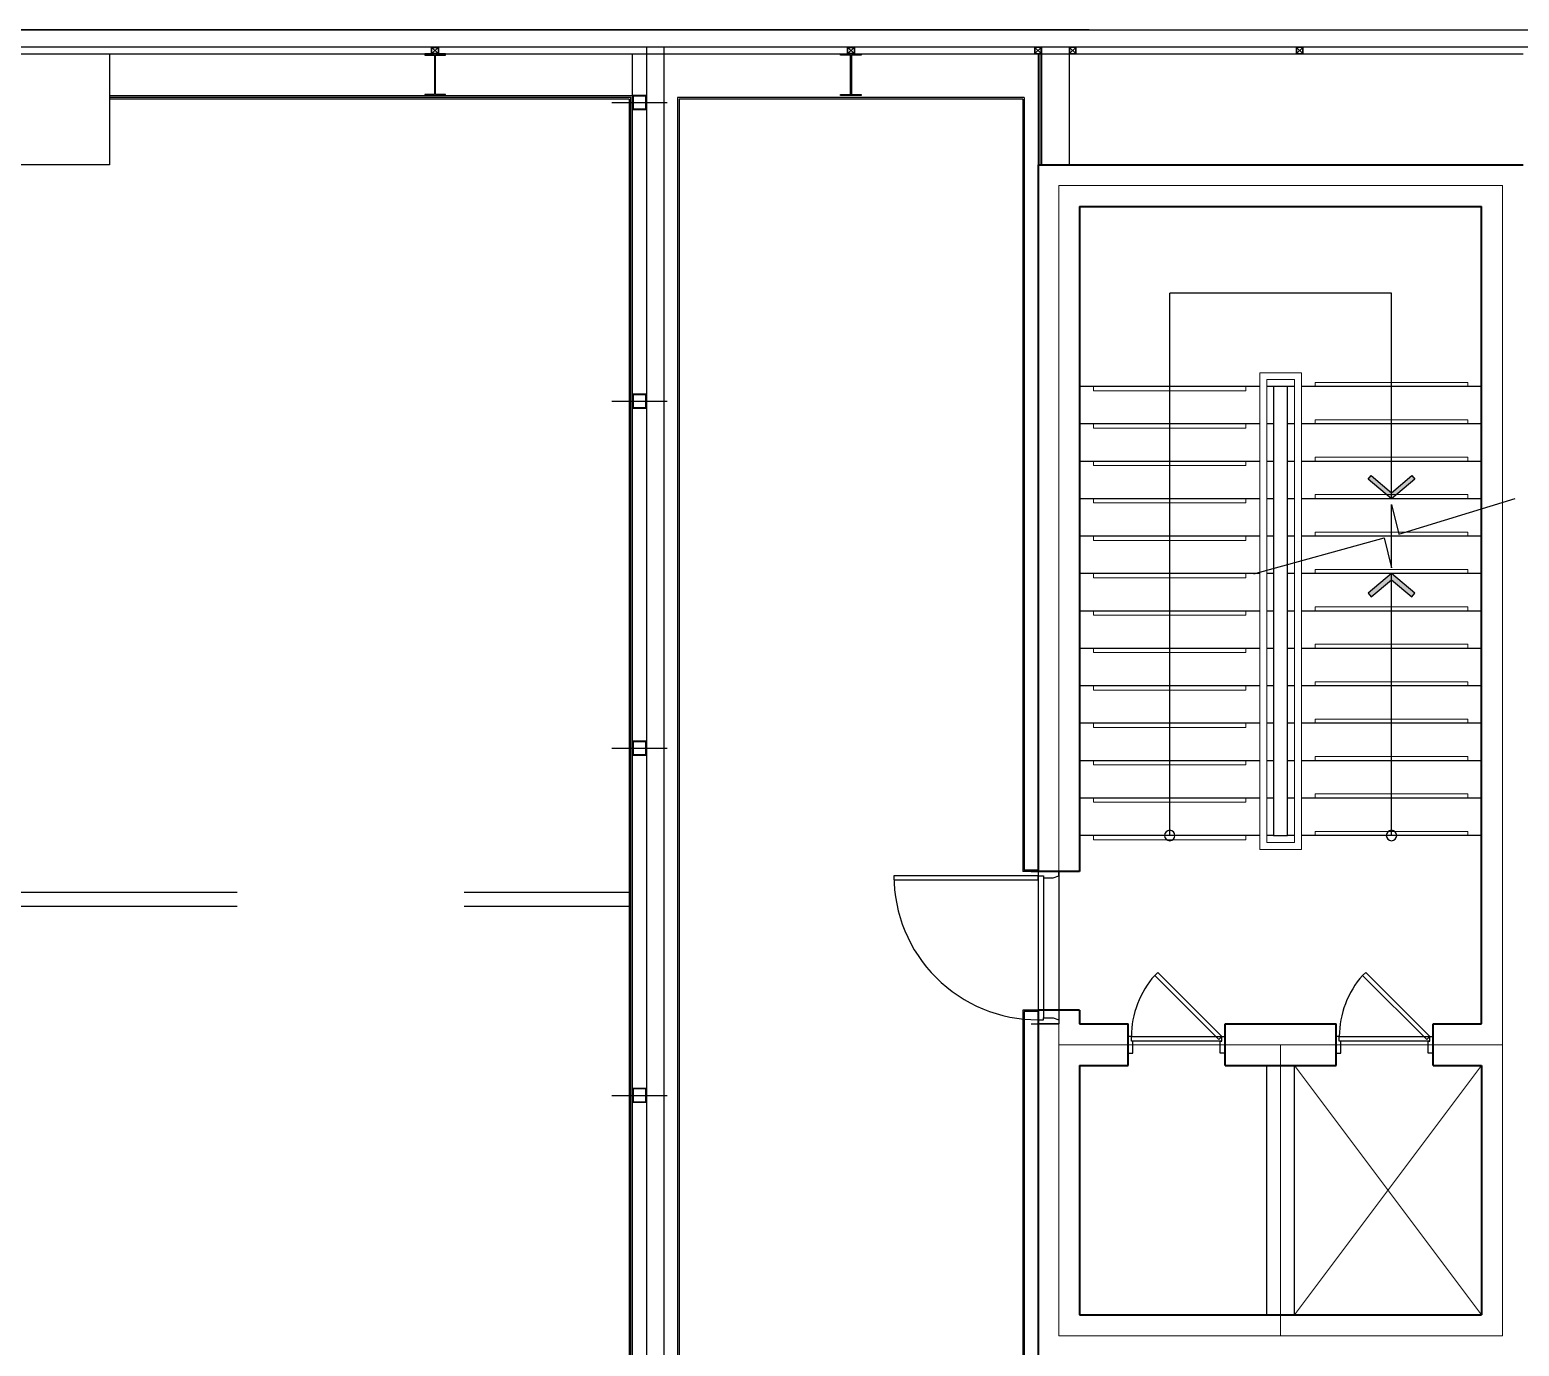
# Model space of a CAD drawing. Header units: millimetres. Extents: x 8456 to 190005487, y 619 to 455456909.
# Drawn here: x 211652 to 213307, y 158943 to 160406 of the extents above; entities that cross this region are included whole.
import ezdxf

# ---------------------------------------------------------------- set-up
doc = ezdxf.new("R2010")
doc.units = ezdxf.units.MM
doc.header["$LTSCALE"] = 400
doc.header["$MEASUREMENT"] = 0
for name, pattern in [('CEN', [62, 60, -1, 0, -1]), ('DASHED2', [0.375, 0.25, -0.125]), ('HID', [2, 1.1, -0.9]), ('XR-평면도$0$CEN', [62, 60, -1, 0, -1]), ('XR-평면도$0$HID', [2, 1.1, -0.9])]:
    doc.linetypes.add(name, pattern=pattern)
doc.layers.get('0').update_dxf_attribs({"linetype": 'CONTINUOUS'})
doc.layers.get('Defpoints').update_dxf_attribs({"color": 153, "linetype": 'CONTINUOUS'})
for name, color, linetype in [('A-FUR2', 4, 'DASHED2'), ('CEN', 1, 'CEN'), ('COL', 2, 'CONTINUOUS'), ('FIN', 5, 'CONTINUOUS'), ('HID', 3, 'HID'), ('WAL', 3, 'CONTINUOUS'), ('석고보드', 4, 'CONTINUOUS'), ('저온단열', 160, 'CONTINUOUS'), ('지하1층평면도$0$외벽벽체보강재', 210, 'CONTINUOUS'), ('지하1층평면도$0$하지재', 6, 'CONTINUOUS'), ('판넬', 4, 'CONTINUOUS')]:
    doc.layers.add(name, color=color, linetype=linetype)
for name, color, linetype, lineweight in [('XR-평면도$0$A-AXIS-LINE', 1, 'XR-평면도$0$CEN', 15), ('XR-평면도$0$A-CONC-LIN1', 2, 'CONTINUOUS', 40), ('XR-평면도$0$A-DWXK-OPEN', 1, 'XR-평면도$0$HID', 15), ('XR-평면도$0$A-DWXM-DOOR', 4, 'CONTINUOUS', 25), ('XR-평면도$0$A-SSXK-LEAD', 7, 'CONTINUOUS', 25), ('XR-평면도$0$A-SSXM-STAIR', 7, 'CONTINUOUS', 25), ('XR-평면도$0$A-SSXS-HAND', 6, 'CONTINUOUS', 20), ('XR-평면도$0$A-SSXS-NONS', 8, 'CONTINUOUS', 18), ('XR-평면도$0$A-WAXM-BLOC', 3, 'CONTINUOUS', 25)]:
    doc.layers.add(name, color=color, linetype=linetype, lineweight=lineweight)

# ---------------------------------------------------------------- blocks, each defined once
blk = doc.blocks.new('A$C2DB436D3')
at = {"color": 8}
for p, q in [((29313, 23769.6, 2515.7), (29313, 23780.6, 2515.7)), ((29313, 23780.6, 2515.7), (29324, 23780.6, 2515.7)), ((29324, 23769.6, 2515.7), (29313, 23769.6, 2515.7)), ((29324, 23780.6, 2515.7), (29324, 23769.6, 2515.7)), ((29973, 23769.6, 2515.7), (29973, 23780.6, 2515.7)), ((29973, 23780.6, 2515.7), (29984, 23780.6, 2515.7)), ((29984, 23769.6, 2515.7), (29973, 23769.6, 2515.7)), ((29984, 23780.6, 2515.7), (29984, 23769.6, 2515.7)), ((30281, 23780.6, 2515.7), (30270, 23780.6, 2515.7)), ((30270, 23780.6, 2515.7), (30270, 23769.6, 2515.7)), ((30270, 23769.6, 2515.7), (30281, 23769.6, 2515.7)), ((30281, 23769.6, 2515.7), (30281, 23780.6, 2515.7)), ((30336, 23780.6, 2515.7), (30325, 23780.6, 2515.7)), ((30325, 23780.6, 2515.7), (30325, 23769.6, 2515.7)), ((30325, 23769.6, 2515.7), (30336, 23769.6, 2515.7)), ((30336, 23769.6, 2515.7), (30336, 23780.6, 2515.7)), ((30696.3, 23780.6, 2515.7), (30685.3, 23780.6, 2515.7)), ((30685.3, 23780.6, 2515.7), (30685.3, 23769.6, 2515.7)), ((30685.3, 23769.6, 2515.7), (30696.3, 23769.6, 2515.7)), ((30696.3, 23769.6, 2515.7), (30696.3, 23780.6, 2515.7)), ((30799.6, 23094.6, 2515.7), (30804.4, 23100.2, 2515.7)), ((30804.4, 23100.2, 2515.7), (30836.5, 23073, 2515.7)), ((30836.5, 23073, 2515.7), (30868.7, 23100.2, 2515.7)), ((30868.7, 23100.2, 2515.7), (30873.5, 23094.6, 2515.7)), ((30836.5, 23063.4, 2515.7), (30799.6, 23094.6, 2515.7)), ((30873.5, 23094.6, 2515.7), (30836.5, 23063.4, 2515.7)), ((30836.5, 22944.6, 2515.7), (30799.6, 22913.3, 2515.7)), ((30804.4, 22907.7, 2515.7), (30836.5, 22934.9, 2515.7)), ((30873.5, 22913.3, 2515.7), (30836.5, 22944.6, 2515.7)), ((30836.5, 22934.9, 2515.7), (30868.7, 22907.7, 2515.7)), ((30799.6, 22913.3, 2515.7), (30804.4, 22907.7, 2515.7)), ((30868.7, 22907.7, 2515.7), (30873.5, 22913.3, 2515.7))]:
    blk.add_line(p, q, dxfattribs=at)
for points in [[(30804.4, 23100.2, 2515.7), (30799.6, 23094.6, 2515.7), (30836.5, 23073, 2515.7), (30836.5, 23063.4, 2515.7)], [(30836.5, 23073, 2515.7), (30836.5, 23063.4, 2515.7), (30868.7, 23100.2, 2515.7), (30873.5, 23094.6, 2515.7)], [(30804.4, 22907.7, 2515.7), (30799.6, 22913.3, 2515.7), (30836.5, 22934.9, 2515.7), (30836.5, 22944.6, 2515.7)], [(30836.5, 22934.9, 2515.7), (30836.5, 22944.6, 2515.7), (30868.7, 22907.7, 2515.7), (30873.5, 22913.3, 2515.7)]]:
    blk.add_solid(points, dxfattribs=at)
at = {"layer": 'A-FUR2', "color": 8, "linetype": 'HID'}
for p, q in [((26964.5, 22438.6, 2515.7), (29626.5, 22438.6, 2515.7)), ((26964.5, 22416.6, 2515.7), (29626.5, 22416.6, 2515.7))]:
    blk.add_line(p, q, dxfattribs=at)
at = {"layer": 'CEN', "color": 8}
for p, q in [((29313.5, 23780, 2515.7), (29323.5, 23770.1, 2515.7)), ((29313.5, 23770.1, 2515.7), (29323.5, 23780, 2515.7)), ((29973.5, 23780, 2515.7), (29983.5, 23770.1, 2515.7)), ((29973.5, 23770.1, 2515.7), (29983.5, 23780, 2515.7)), ((30270.5, 23770.1, 2515.7), (30280.5, 23780, 2515.7)), ((30280.5, 23770.1, 2515.7), (30270.5, 23780, 2515.7)), ((30325.5, 23770.1, 2515.7), (30335.5, 23780, 2515.7)), ((30335.5, 23770.1, 2515.7), (30325.5, 23780, 2515.7)), ((30685.8, 23770.1, 2515.7), (30695.8, 23780.1, 2515.7)), ((30695.7, 23770.1, 2515.7), (30685.8, 23780.1, 2515.7))]:
    blk.add_line(p, q, dxfattribs=at)
at = {"layer": 'CEN', "color": 8, "elevation": 2515.7}
for points in [[(29599, 23692.6), (29687, 23692.6)], [(29599, 23218.5), (29687, 23218.5)], [(29599, 22667.4), (29687, 22667.4)], [(29599, 22116.3), (29687, 22116.3)]]:
    blk.add_lwpolyline(points, dxfattribs=at)
at = {"layer": 'COL', "color": 8}
for p, q in [((28625.5, 23769.6, 2515.7), (28801.5, 23769.6, 2515.7)), ((28801.5, 23769.6, 2515.7), (28801.5, 23593.6, 2515.7)), ((28801.5, 23593.6, 2515.7), (28625.5, 23593.6, 2515.7))]:
    blk.add_line(p, q, dxfattribs=at)
at = {"layer": 'Defpoints', "color": 8}
for p, q in [((30264.5, 22471.6, 2515.7), (30308.5, 22471.6, 2515.7)), ((30264.5, 22229.6, 2515.7), (30308.5, 22229.6, 2515.7)), ((30418.5, 22165.8, 2515.7), (30418.5, 22209.8, 2515.7)), ((30423.7, 22209.8, 2515.7), (30567.4, 22209.8, 2515.7)), ((30567.4, 22202.1, 2515.7), (30423.7, 22202.1, 2515.7)), ((30572.5, 22165.8, 2515.7), (30572.5, 22209.8, 2515.7)), ((30748.5, 22165.8, 2515.7), (30748.5, 22209.8, 2515.7)), ((30753.7, 22209.8, 2515.7), (30897.4, 22209.8, 2515.7)), ((30897.4, 22202.1, 2515.7), (30753.7, 22202.1, 2515.7)), ((30902.5, 22165.8, 2515.7), (30902.5, 22209.8, 2515.7))]:
    blk.add_line(p, q, dxfattribs=at)
at = {"layer": 'FIN', "color": 8}
for p, q in [((28801.5, 23769.6, 2515.7), (30490, 23769.6, 2515.7)), ((29632, 20992.1, 2515.7), (29632, 23769.6, 2515.7)), ((30336, 23769.6, 2515.7), (31045.5, 23769.6, 2515.7)), ((28801.5, 23703.6, 2515.7), (29654, 23703.6, 2515.7))]:
    blk.add_line(p, q, dxfattribs=at)
at = {"layer": 'HID', "color": 8}
blk.add_line((26953.5, 23808.1, 2515.7), (31221.5, 23808.1, 2515.7), dxfattribs=at)
at = {"layer": 'WAL', "color": 8}
for p, q in [((30281, 23780.6, 2515.7), (30281, 23593.6, 2515.7)), ((30325, 23780.6, 2515.7), (30325, 23593.6, 2515.7))]:
    blk.add_line(p, q, dxfattribs=at)
at = {"layer": 'WAL', "color": 8, "elevation": 2515.7}
for points in [[(29632, 23703.6), (29632, 23681.6), (29654, 23681.6), (29654, 23703.6)], [(29632.9, 23702.7), (29632.9, 23682.4), (29653.2, 23682.4), (29653.2, 23702.7)], [(29632, 23229.5), (29632, 23207.5), (29654, 23207.5), (29654, 23229.5)], [(29632.9, 23228.6), (29632.9, 23208.3), (29653.2, 23208.3), (29653.2, 23228.6)], [(29632, 22678.4), (29632, 22656.4), (29654, 22656.4), (29654, 22678.4)], [(29632.9, 22677.5), (29632.9, 22657.2), (29653.2, 22657.2), (29653.2, 22677.5)], [(29632, 22127.3), (29632, 22105.3), (29654, 22105.3), (29654, 22127.3)], [(29632.9, 22126.4), (29632.9, 22106.1), (29653.2, 22106.1), (29653.2, 22126.4)]]:
    blk.add_lwpolyline(points, close=True, dxfattribs=at)
at = {"layer": 'XR-평면도$0$A-AXIS-LINE', "color": 8}
for p, q in [((31012.5, 23560.6, 2515.7), (30308.5, 23560.6, 2515.7)), ((30308.5, 23560.6, 2515.7), (30308.5, 21734.6, 2515.7)), ((31012.5, 21734.6, 2515.7), (31012.5, 23560.6, 2515.7)), ((30308.5, 22196.6, 2515.7), (31012.5, 22196.6, 2515.7)), ((30660.5, 21734.6, 2515.7), (30660.5, 22196.6, 2515.7)), ((30308.5, 21734.6, 2515.7), (31012.5, 21734.6, 2515.7))]:
    blk.add_line(p, q, dxfattribs=at)
at = {"layer": 'XR-평면도$0$A-CONC-LIN1', "color": 8}
for p, q in [((30275.5, 23593.6, 2515.7), (31045.5, 23593.6, 2515.7)), ((30275.5, 23593.6, 2515.7), (30275.5, 22471.6, 2515.7)), ((30341.5, 23527.6, 2515.7), (30979.5, 23527.6, 2515.7)), ((30341.5, 23527.6, 2515.7), (30341.5, 22471.6, 2515.7)), ((30979.5, 22229.6, 2515.7), (30979.5, 23527.6, 2515.7)), ((30341.5, 22471.6, 2515.7), (30275.5, 22471.6, 2515.7)), ((30275.5, 22251.6, 2515.7), (30275.5, 21701.6, 2515.7)), ((30341.5, 22251.6, 2515.7), (30275.5, 22251.6, 2515.7)), ((30341.5, 22251.6, 2515.7), (30341.5, 22229.6, 2515.7)), ((30341.5, 22229.6, 2515.7), (30418.5, 22229.6, 2515.7)), ((30418.5, 22163.6, 2515.7), (30418.5, 22229.6, 2515.7)), ((30572.5, 22229.6, 2515.7), (30748.5, 22229.6, 2515.7)), ((30572.5, 22163.6, 2515.7), (30572.5, 22229.6, 2515.7)), ((30748.5, 22163.6, 2515.7), (30748.5, 22229.6, 2515.7)), ((30902.5, 22229.6, 2515.7), (30979.5, 22229.6, 2515.7)), ((30902.5, 22163.6, 2515.7), (30902.5, 22229.6, 2515.7)), ((30341.5, 22163.6, 2515.7), (30418.5, 22163.6, 2515.7)), ((30341.5, 22163.6, 2515.7), (30341.5, 21767.6, 2515.7)), ((30572.5, 22163.6, 2515.7), (30748.5, 22163.6, 2515.7)), ((30902.5, 22163.6, 2515.7), (30979.5, 22163.6, 2515.7)), ((30979.5, 22163.6, 2515.7), (30979.5, 21767.6, 2515.7)), ((30341.5, 21767.6, 2515.7), (30979.5, 21767.6, 2515.7))]:
    blk.add_line(p, q, dxfattribs=at)
at = {"layer": 'XR-평면도$0$A-DWXK-OPEN', "color": 8, "ltscale": 50}
for p, q in [((30979.5, 21767.6, 2515.7), (30682.5, 22163.6, 2515.7)), ((30979.5, 22163.6, 2515.7), (30682.5, 21767.6, 2515.7))]:
    blk.add_line(p, q, dxfattribs=at)
at = {"layer": 'XR-평면도$0$A-DWXM-DOOR', "color": 8}
for p, q in [((30275.5, 22471.6, 2515.7), (30275.5, 22229.6, 2515.7)), ((30284.3, 22461.7, 2515.7), (30284.3, 22239.5, 2515.7)), ((30308.5, 22471.6, 2515.7), (30308.5, 22229.6, 2515.7)), ((30460.7, 22306.7, 2515.7), (30562.6, 22204.9, 2515.7)), ((30465.8, 22311.4, 2515.7), (30567.4, 22209.8, 2515.7)), ((30790.7, 22306.7, 2515.7), (30892.6, 22204.9, 2515.7)), ((30795.8, 22311.4, 2515.7), (30897.4, 22209.8, 2515.7)), ((30423.7, 22209.8, 2515.7), (30418.5, 22209.8, 2515.7)), ((30418.5, 22209.8, 2515.7), (30418.5, 22183.4, 2515.7)), ((30423.7, 22202.1, 2515.7), (30423.7, 22209.8, 2515.7)), ((30426.2, 22202.1, 2515.7), (30423.7, 22202.1, 2515.7)), ((30426.2, 22183.4, 2515.7), (30426.2, 22202.1, 2515.7)), ((30567.4, 22209.8, 2515.7), (30562.6, 22204.9, 2515.7)), ((30564.8, 22202.1, 2515.7), (30567.4, 22202.1, 2515.7)), ((30564.8, 22183.4, 2515.7), (30564.8, 22202.1, 2515.7)), ((30567.4, 22202.1, 2515.7), (30567.4, 22209.8, 2515.7)), ((30567.4, 22209.8, 2515.7), (30572.5, 22209.8, 2515.7)), ((30572.5, 22209.8, 2515.7), (30572.5, 22183.4, 2515.7)), ((30753.7, 22209.8, 2515.7), (30748.5, 22209.8, 2515.7)), ((30748.5, 22209.8, 2515.7), (30748.5, 22183.4, 2515.7)), ((30753.7, 22202.1, 2515.7), (30753.7, 22209.8, 2515.7)), ((30756.2, 22202.1, 2515.7), (30753.7, 22202.1, 2515.7)), ((30756.2, 22183.4, 2515.7), (30756.2, 22202.1, 2515.7)), ((30897.4, 22209.8, 2515.7), (30892.6, 22204.9, 2515.7)), ((30894.8, 22202.1, 2515.7), (30897.4, 22202.1, 2515.7)), ((30894.8, 22183.4, 2515.7), (30894.8, 22202.1, 2515.7)), ((30897.4, 22202.1, 2515.7), (30897.4, 22209.8, 2515.7)), ((30897.4, 22209.8, 2515.7), (30902.5, 22209.8, 2515.7)), ((30902.5, 22209.8, 2515.7), (30902.5, 22183.4, 2515.7)), ((30418.5, 22183.4, 2515.7), (30426.2, 22183.4, 2515.7)), ((30572.5, 22183.4, 2515.7), (30564.8, 22183.4, 2515.7)), ((30748.5, 22183.4, 2515.7), (30756.2, 22183.4, 2515.7)), ((30902.5, 22183.4, 2515.7), (30894.8, 22183.4, 2515.7))]:
    blk.add_line(p, q, dxfattribs=at)
at = {"layer": 'XR-평면도$0$A-DWXM-DOOR', "color": 8, "elevation": 2515.7}
blk.add_lwpolyline([(30275.5, 22465), (30046.7, 22465, 0.414214), (30275.5, 22236.2, 1)], format="xyb", dxfattribs=at)
for points in [[(30046.7, 22465), (30046.7, 22458.4), (30275.5, 22458.4), (30275.5, 22465)], [(30275.5, 22471.6), (30275.5, 22465), (30284.3, 22465), (30284.3, 22461.7), (30299.7, 22461.7), (30308.5, 22465), (30308.5, 22471.6)], [(30275.5, 22229.6), (30275.5, 22236.2), (30284.3, 22236.2), (30284.3, 22239.5), (30299.7, 22239.5), (30308.5, 22236.2), (30308.5, 22229.6)]]:
    blk.add_lwpolyline(points, close=True, dxfattribs=at)
for points in [[(30465.8, 22311.4), (30460.7, 22306.7)], [(30795.8, 22311.4), (30790.7, 22306.7)]]:
    blk.add_lwpolyline(points, dxfattribs=at)
at = {"layer": 'XR-평면도$0$A-DWXM-DOOR', "color": 8}
for centre in [(30570.6, 22209.2, 2515.7), (30900.6, 22209.2, 2515.7)]:
    blk.add_arc(centre, 147, 138.3916, 179.7655, dxfattribs=at)
at = {"layer": 'XR-평면도$0$A-SSXK-LEAD', "color": 8}
for p, q in [((30484.5, 22528.8, 2515.7), (30484.5, 23390.1, 2515.7)), ((30836.5, 23390.1, 2515.7), (30484.5, 23390.1, 2515.7)), ((30836.5, 23063.4, 2515.7), (30836.5, 23390.1, 2515.7)), ((30836.5, 22953.6, 2515.7), (30836.5, 23054.3, 2515.7)), ((30836.5, 23054.3, 2515.7), (30848.2, 23007.2, 2515.7)), ((30848.2, 23007.2, 2515.7), (31033, 23063.9, 2515.7)), ((30618.1, 22944.4, 2515.7), (30824.7, 23001.4, 2515.7)), ((30824.7, 23001.4, 2515.7), (30836.5, 22953.6, 2515.7)), ((30836.5, 22528.8, 2515.7), (30836.5, 22944.6, 2515.7))]:
    blk.add_line(p, q, dxfattribs=at)
for centre, start, end in [((30484.5, 22528.8, 2515.7), 90, 270), ((30484.5, 22528.8, 2515.7), 270, 90), ((30836.5, 22528.8, 2515.7), 90, 270), ((30836.5, 22528.8, 2515.7), 270, 90)]:
    blk.add_arc(centre, 8.25, start, end, dxfattribs=at)
at = {"layer": 'XR-평면도$0$A-SSXM-STAIR', "color": 8}
for p, q in [((30627.5, 23241.6, 2515.7), (30341.5, 23241.6, 2515.7)), ((30649.5, 23241.6, 2515.7), (30638.5, 23241.6, 2515.7)), ((30671.5, 23241.6, 2515.7), (30649.5, 23241.6, 2515.7)), ((30649.5, 23241.6, 2515.7), (30649.5, 22528.8, 2515.7)), ((30682.5, 23241.6, 2515.7), (30671.5, 23241.6, 2515.7)), ((30671.5, 22528.8, 2515.7), (30671.5, 23241.6, 2515.7)), ((30979.5, 23241.6, 2515.7), (30693.5, 23241.6, 2515.7)), ((30627.5, 23182.2, 2515.7), (30341.5, 23182.2, 2515.7)), ((30649.5, 23182.2, 2515.7), (30638.5, 23182.2, 2515.7)), ((30682.5, 23182.2, 2515.7), (30671.5, 23182.2, 2515.7)), ((30979.5, 23182.2, 2515.7), (30693.5, 23182.2, 2515.7)), ((30627.5, 23122.8, 2515.7), (30341.5, 23122.8, 2515.7)), ((30649.5, 23122.8, 2515.7), (30638.5, 23122.8, 2515.7)), ((30682.5, 23122.8, 2515.7), (30671.5, 23122.8, 2515.7)), ((30979.5, 23122.8, 2515.7), (30693.5, 23122.8, 2515.7)), ((30627.5, 23063.4, 2515.7), (30341.5, 23063.4, 2515.7)), ((30649.5, 23063.4, 2515.7), (30638.5, 23063.4, 2515.7)), ((30682.5, 23063.4, 2515.7), (30671.5, 23063.4, 2515.7)), ((30979.5, 23063.4, 2515.7), (30693.5, 23063.4, 2515.7)), ((30627.5, 23004, 2515.7), (30341.5, 23004, 2515.7)), ((30649.5, 23004, 2515.7), (30638.5, 23004, 2515.7)), ((30682.5, 23004, 2515.7), (30671.5, 23004, 2515.7)), ((30979.5, 23004, 2515.7), (30693.5, 23004, 2515.7)), ((30627.5, 22944.6, 2515.7), (30341.5, 22944.6, 2515.7)), ((30649.5, 22944.6, 2515.7), (30638.5, 22944.6, 2515.7)), ((30682.5, 22944.6, 2515.7), (30671.5, 22944.6, 2515.7)), ((30979.5, 22944.6, 2515.7), (30693.5, 22944.6, 2515.7)), ((30627.5, 22885.2, 2515.7), (30341.5, 22885.2, 2515.7)), ((30649.5, 22885.2, 2515.7), (30638.5, 22885.2, 2515.7)), ((30682.5, 22885.2, 2515.7), (30671.5, 22885.2, 2515.7)), ((30979.5, 22885.2, 2515.7), (30693.5, 22885.2, 2515.7)), ((30627.5, 22825.8, 2515.7), (30341.5, 22825.8, 2515.7)), ((30649.5, 22825.8, 2515.7), (30638.5, 22825.8, 2515.7)), ((30682.5, 22825.8, 2515.7), (30671.5, 22825.8, 2515.7)), ((30979.5, 22825.8, 2515.7), (30693.5, 22825.8, 2515.7)), ((30627.5, 22766.4, 2515.7), (30341.5, 22766.4, 2515.7)), ((30649.5, 22766.4, 2515.7), (30638.5, 22766.4, 2515.7)), ((30682.5, 22766.4, 2515.7), (30671.5, 22766.4, 2515.7)), ((30979.5, 22766.4, 2515.7), (30693.5, 22766.4, 2515.7)), ((30627.5, 22707, 2515.7), (30341.5, 22707, 2515.7)), ((30649.5, 22707, 2515.7), (30638.5, 22707, 2515.7)), ((30682.5, 22707, 2515.7), (30671.5, 22707, 2515.7)), ((30979.5, 22707, 2515.7), (30693.5, 22707, 2515.7)), ((30627.5, 22647.6, 2515.7), (30341.5, 22647.6, 2515.7)), ((30649.5, 22647.6, 2515.7), (30638.5, 22647.6, 2515.7)), ((30682.5, 22647.6, 2515.7), (30671.5, 22647.6, 2515.7)), ((30979.5, 22647.6, 2515.7), (30693.5, 22647.6, 2515.7)), ((30627.5, 22588.2, 2515.7), (30341.5, 22588.2, 2515.7)), ((30649.5, 22588.2, 2515.7), (30638.5, 22588.2, 2515.7)), ((30682.5, 22588.2, 2515.7), (30671.5, 22588.2, 2515.7)), ((30979.5, 22588.2, 2515.7), (30693.5, 22588.2, 2515.7)), ((30627.5, 22528.8, 2515.7), (30341.5, 22528.8, 2515.7)), ((30649.5, 22528.8, 2515.7), (30638.5, 22528.8, 2515.7)), ((30649.5, 22528.8, 2515.7), (30671.5, 22528.8, 2515.7)), ((30682.5, 22528.8, 2515.7), (30671.5, 22528.8, 2515.7)), ((30979.5, 22528.8, 2515.7), (30693.5, 22528.8, 2515.7))]:
    blk.add_line(p, q, dxfattribs=at)
at = {"layer": 'XR-평면도$0$A-SSXS-HAND', "color": 8}
for p, q in [((30627.5, 22506.8, 2515.7), (30627.5, 23263.6, 2515.7)), ((30627.5, 23263.6, 2515.7), (30693.5, 23263.6, 2515.7)), ((30693.5, 23263.6, 2515.7), (30693.5, 22506.8, 2515.7)), ((30638.5, 22517.8, 2515.7), (30638.5, 23252.6, 2515.7)), ((30638.5, 23252.6, 2515.7), (30682.5, 23252.6, 2515.7)), ((30682.5, 23252.6, 2515.7), (30682.5, 22517.8, 2515.7)), ((30693.5, 22506.8, 2515.7), (30627.5, 22506.8, 2515.7)), ((30682.5, 22517.8, 2515.7), (30638.5, 22517.8, 2515.7))]:
    blk.add_line(p, q, dxfattribs=at)
at = {"layer": 'XR-평면도$0$A-SSXS-NONS', "color": 8}
for p, q in [((30363.5, 23235, 2515.7), (30363.5, 23241.6, 2515.7)), ((30605.5, 23241.6, 2515.7), (30605.5, 23235, 2515.7)), ((30957.5, 23248.2, 2515.7), (30715.5, 23248.2, 2515.7)), ((30715.5, 23248.2, 2515.7), (30715.5, 23241.6, 2515.7)), ((30957.5, 23241.6, 2515.7), (30957.5, 23248.2, 2515.7)), ((30605.5, 23235, 2515.7), (30363.5, 23235, 2515.7)), ((30363.5, 23175.6, 2515.7), (30363.5, 23182.2, 2515.7)), ((30605.5, 23175.6, 2515.7), (30363.5, 23175.6, 2515.7)), ((30605.5, 23182.2, 2515.7), (30605.5, 23175.6, 2515.7)), ((30957.5, 23188.8, 2515.7), (30715.5, 23188.8, 2515.7)), ((30715.5, 23188.8, 2515.7), (30715.5, 23182.2, 2515.7)), ((30957.5, 23182.2, 2515.7), (30957.5, 23188.8, 2515.7)), ((30363.5, 23116.2, 2515.7), (30363.5, 23122.8, 2515.7)), ((30605.5, 23122.8, 2515.7), (30605.5, 23116.2, 2515.7)), ((30957.5, 23129.4, 2515.7), (30715.5, 23129.4, 2515.7)), ((30715.5, 23129.4, 2515.7), (30715.5, 23122.8, 2515.7)), ((30957.5, 23122.8, 2515.7), (30957.5, 23129.4, 2515.7)), ((30605.5, 23116.2, 2515.7), (30363.5, 23116.2, 2515.7)), ((30363.5, 23056.8, 2515.7), (30363.5, 23063.4, 2515.7)), ((30605.5, 23056.8, 2515.7), (30363.5, 23056.8, 2515.7)), ((30605.5, 23063.4, 2515.7), (30605.5, 23056.8, 2515.7)), ((30957.5, 23070, 2515.7), (30715.5, 23070, 2515.7)), ((30715.5, 23070, 2515.7), (30715.5, 23063.4, 2515.7)), ((30957.5, 23063.4, 2515.7), (30957.5, 23070, 2515.7)), ((30363.5, 22997.4, 2515.7), (30363.5, 23004, 2515.7)), ((30605.5, 23004, 2515.7), (30605.5, 22997.4, 2515.7)), ((30957.5, 23010.6, 2515.7), (30715.5, 23010.6, 2515.7)), ((30715.5, 23010.6, 2515.7), (30715.5, 23004, 2515.7)), ((30957.5, 23004, 2515.7), (30957.5, 23010.6, 2515.7)), ((30605.5, 22997.4, 2515.7), (30363.5, 22997.4, 2515.7)), ((30363.5, 22938, 2515.7), (30363.5, 22944.6, 2515.7)), ((30605.5, 22938, 2515.7), (30363.5, 22938, 2515.7)), ((30605.5, 22944.6, 2515.7), (30605.5, 22938, 2515.7)), ((30957.5, 22951.2, 2515.7), (30715.5, 22951.2, 2515.7)), ((30715.5, 22951.2, 2515.7), (30715.5, 22944.6, 2515.7)), ((30957.5, 22944.6, 2515.7), (30957.5, 22951.2, 2515.7)), ((30363.5, 22878.6, 2515.7), (30363.5, 22885.2, 2515.7)), ((30605.5, 22885.2, 2515.7), (30605.5, 22878.6, 2515.7)), ((30957.5, 22891.8, 2515.7), (30715.5, 22891.8, 2515.7)), ((30715.5, 22891.8, 2515.7), (30715.5, 22885.2, 2515.7)), ((30957.5, 22885.2, 2515.7), (30957.5, 22891.8, 2515.7)), ((30605.5, 22878.6, 2515.7), (30363.5, 22878.6, 2515.7)), ((30363.5, 22819.2, 2515.7), (30363.5, 22825.8, 2515.7)), ((30605.5, 22819.2, 2515.7), (30363.5, 22819.2, 2515.7)), ((30605.5, 22825.8, 2515.7), (30605.5, 22819.2, 2515.7)), ((30957.5, 22832.4, 2515.7), (30715.5, 22832.4, 2515.7)), ((30715.5, 22832.4, 2515.7), (30715.5, 22825.8, 2515.7)), ((30957.5, 22825.8, 2515.7), (30957.5, 22832.4, 2515.7)), ((30363.5, 22759.8, 2515.7), (30363.5, 22766.4, 2515.7)), ((30605.5, 22766.4, 2515.7), (30605.5, 22759.8, 2515.7)), ((30957.5, 22773, 2515.7), (30715.5, 22773, 2515.7)), ((30715.5, 22773, 2515.7), (30715.5, 22766.4, 2515.7)), ((30957.5, 22766.4, 2515.7), (30957.5, 22773, 2515.7)), ((30605.5, 22759.8, 2515.7), (30363.5, 22759.8, 2515.7)), ((30363.5, 22700.4, 2515.7), (30363.5, 22707, 2515.7)), ((30605.5, 22700.4, 2515.7), (30363.5, 22700.4, 2515.7)), ((30605.5, 22707, 2515.7), (30605.5, 22700.4, 2515.7)), ((30957.5, 22713.6, 2515.7), (30715.5, 22713.6, 2515.7)), ((30715.5, 22713.6, 2515.7), (30715.5, 22707, 2515.7)), ((30957.5, 22707, 2515.7), (30957.5, 22713.6, 2515.7)), ((30363.5, 22641, 2515.7), (30363.5, 22647.6, 2515.7)), ((30605.5, 22647.6, 2515.7), (30605.5, 22641, 2515.7)), ((30957.5, 22654.2, 2515.7), (30715.5, 22654.2, 2515.7)), ((30715.5, 22654.2, 2515.7), (30715.5, 22647.6, 2515.7)), ((30957.5, 22647.6, 2515.7), (30957.5, 22654.2, 2515.7)), ((30605.5, 22641, 2515.7), (30363.5, 22641, 2515.7)), ((30363.5, 22581.6, 2515.7), (30363.5, 22588.2, 2515.7)), ((30605.5, 22581.6, 2515.7), (30363.5, 22581.6, 2515.7)), ((30605.5, 22588.2, 2515.7), (30605.5, 22581.6, 2515.7)), ((30957.5, 22594.8, 2515.7), (30715.5, 22594.8, 2515.7)), ((30715.5, 22594.8, 2515.7), (30715.5, 22588.2, 2515.7)), ((30957.5, 22588.2, 2515.7), (30957.5, 22594.8, 2515.7)), ((30957.5, 22535.4, 2515.7), (30715.5, 22535.4, 2515.7)), ((30715.5, 22535.4, 2515.7), (30715.5, 22528.8, 2515.7)), ((30957.5, 22528.8, 2515.7), (30957.5, 22535.4, 2515.7)), ((30363.5, 22522.2, 2515.7), (30363.5, 22528.8, 2515.7)), ((30605.5, 22522.2, 2515.7), (30363.5, 22522.2, 2515.7)), ((30605.5, 22528.8, 2515.7), (30605.5, 22522.2, 2515.7))]:
    blk.add_line(p, q, dxfattribs=at)
at = {"layer": 'XR-평면도$0$A-WAXM-BLOC', "color": 8}
for p, q in [((30638.5, 21767.6, 2515.7), (30638.5, 22163.6, 2515.7)), ((30682.5, 21767.6, 2515.7), (30682.5, 22163.6, 2515.7))]:
    blk.add_line(p, q, dxfattribs=at)
at = {"layer": '석고보드', "color": 8}
for p, q in [((30275.5, 23808.1, 2515.7), (28801.5, 23808.1, 2515.7)), ((30275.5, 23769.6, 2515.7), (30275.5, 23593.6, 2515.7)), ((30278.3, 23769.6, 2515.7), (30278.3, 23593.6, 2515.7)), ((28801.5, 23700.8, 2515.7), (29629.3, 23700.8, 2515.7)), ((29626.5, 23698.1, 2515.7), (28801.5, 23698.1, 2515.7)), ((29626.5, 23698.1, 2515.7), (29626.5, 21019.6, 2515.7)), ((29629.3, 21016.8, 2515.7), (29629.3, 23700.8, 2515.7)), ((29705.7, 23698.1, 2515.7), (29705.7, 20940.4, 2515.7)), ((30251.3, 23698.1, 2515.7), (29705.7, 23698.1, 2515.7)), ((30251.3, 23698.1, 2515.7), (30251.3, 22471.6, 2515.7)), ((30275.5, 22471.6, 2515.7), (30251.3, 22471.6, 2515.7)), ((30251.3, 22251.6, 2515.7), (30251.3, 21677.4, 2515.7)), ((30275.5, 22251.6, 2515.7), (30251.3, 22251.6, 2515.7))]:
    blk.add_line(p, q, dxfattribs=at)
at = {"layer": '저온단열', "color": 8}
for p, q in [((29703.5, 23700.3, 2515.7), (29703.5, 20942.6, 2515.7)), ((30253.5, 23700.3, 2515.7), (29703.5, 23700.3, 2515.7)), ((30253.5, 23700.3, 2515.7), (30253.5, 22473.8, 2515.7)), ((30275.5, 22473.8, 2515.7), (30253.5, 22473.8, 2515.7)), ((30253.5, 22249.4, 2515.7), (30253.5, 21679.6, 2515.7)), ((30275.5, 22249.4, 2515.7), (30253.5, 22249.4, 2515.7))]:
    blk.add_line(p, q, dxfattribs=at)
at = {"layer": '지하1층평면도$0$외벽벽체보강재', "color": 8}
for p, q in [((29335, 23769.6, 2515.7), (29302, 23769.6, 2515.7)), ((29302, 23769.6, 2515.7), (29302, 23767.6, 2515.7)), ((29302, 23767.6, 2515.7), (29317.8, 23767.6, 2515.7)), ((29317.8, 23767.6, 2515.7), (29317.8, 23705.5, 2515.7)), ((29319.3, 23705.5, 2515.7), (29319.3, 23767.6, 2515.7)), ((29319.3, 23767.6, 2515.7), (29335, 23767.6, 2515.7)), ((29335, 23767.6, 2515.7), (29335, 23769.6, 2515.7)), ((29962, 23767.6, 2515.7), (29962, 23769.6, 2515.7)), ((29962, 23769.6, 2515.7), (29995, 23769.6, 2515.7)), ((29977.8, 23767.6, 2515.7), (29962, 23767.6, 2515.7)), ((29977.8, 23705.5, 2515.7), (29977.8, 23767.6, 2515.7)), ((29995, 23767.6, 2515.7), (29979.3, 23767.6, 2515.7)), ((29979.3, 23767.6, 2515.7), (29979.3, 23705.5, 2515.7)), ((29995, 23769.6, 2515.7), (29995, 23767.6, 2515.7)), ((29317.8, 23705.5, 2515.7), (29302, 23705.5, 2515.7)), ((29302, 23705.5, 2515.7), (29302, 23703.6, 2515.7)), ((29302, 23703.6, 2515.7), (29335, 23703.6, 2515.7)), ((29335, 23705.5, 2515.7), (29319.3, 23705.5, 2515.7)), ((29335, 23703.6, 2515.7), (29335, 23705.5, 2515.7)), ((29962, 23703.6, 2515.7), (29962, 23705.5, 2515.7)), ((29962, 23705.5, 2515.7), (29977.8, 23705.5, 2515.7)), ((29995, 23703.6, 2515.7), (29962, 23703.6, 2515.7)), ((29979.3, 23705.5, 2515.7), (29995, 23705.5, 2515.7)), ((29995, 23705.5, 2515.7), (29995, 23703.6, 2515.7))]:
    blk.add_line(p, q, dxfattribs=at)
at = {"layer": '지하1층평면도$0$하지재', "color": 8}
for p, q in [((29313.5, 23770.1, 2515.7), (29313.5, 23780, 2515.7)), ((29313.5, 23780, 2515.7), (29323.5, 23780, 2515.7)), ((29323.5, 23770.1, 2515.7), (29313.5, 23770.1, 2515.7)), ((29323.5, 23780, 2515.7), (29323.5, 23770.1, 2515.7)), ((29973.5, 23770.1, 2515.7), (29973.5, 23780, 2515.7)), ((29973.5, 23780, 2515.7), (29983.5, 23780, 2515.7)), ((29983.5, 23770.1, 2515.7), (29973.5, 23770.1, 2515.7)), ((29983.5, 23780, 2515.7), (29983.5, 23770.1, 2515.7)), ((30280.5, 23780, 2515.7), (30270.5, 23780, 2515.7)), ((30270.5, 23780, 2515.7), (30270.5, 23770.1, 2515.7)), ((30270.5, 23770.1, 2515.7), (30280.5, 23770.1, 2515.7)), ((30280.5, 23770.1, 2515.7), (30280.5, 23780, 2515.7)), ((30335.5, 23780, 2515.7), (30325.5, 23780, 2515.7)), ((30325.5, 23780, 2515.7), (30325.5, 23770.1, 2515.7)), ((30325.5, 23770.1, 2515.7), (30335.5, 23770.1, 2515.7)), ((30335.5, 23770.1, 2515.7), (30335.5, 23780, 2515.7)), ((30695.8, 23780.1, 2515.7), (30685.8, 23780.1, 2515.7)), ((30685.8, 23780.1, 2515.7), (30685.8, 23770.1, 2515.7)), ((30685.8, 23770.1, 2515.7), (30695.8, 23770.1, 2515.7)), ((30695.8, 23770.1, 2515.7), (30695.8, 23780.1, 2515.7))]:
    blk.add_line(p, q, dxfattribs=at)
at = {"layer": '판넬', "color": 8}
for p, q in [((26909.5, 23808.1, 2515.7), (31260, 23808.1, 2515.7)), ((29654, 23780.6, 2515.7), (29654, 20992.1, 2515.7)), ((29681.5, 23780.6, 2515.7), (29681.5, 20964.6, 2515.7))]:
    blk.add_line(p, q, dxfattribs=at)
at = {"layer": '판넬', "color": 8, "linetype": 'Continuous'}
for p, q in [((30356.4, 23808.1, 2515.7), (26909.5, 23808.1, 2515.7)), ((31232.5, 23780.6, 2515.7), (26937, 23780.6, 2515.7))]:
    blk.add_line(p, q, dxfattribs=at)

msp = doc.modelspace()

# ---------------------------------------------------------------- block references
at = {"xscale": 0.7, "yscale": 0.7, "zscale": 0.7}
msp.add_blockref('A$C2DB436D3', (191579.1, 143740.2, -160.1), dxfattribs=at)

doc.saveas('drawing.dxf')
